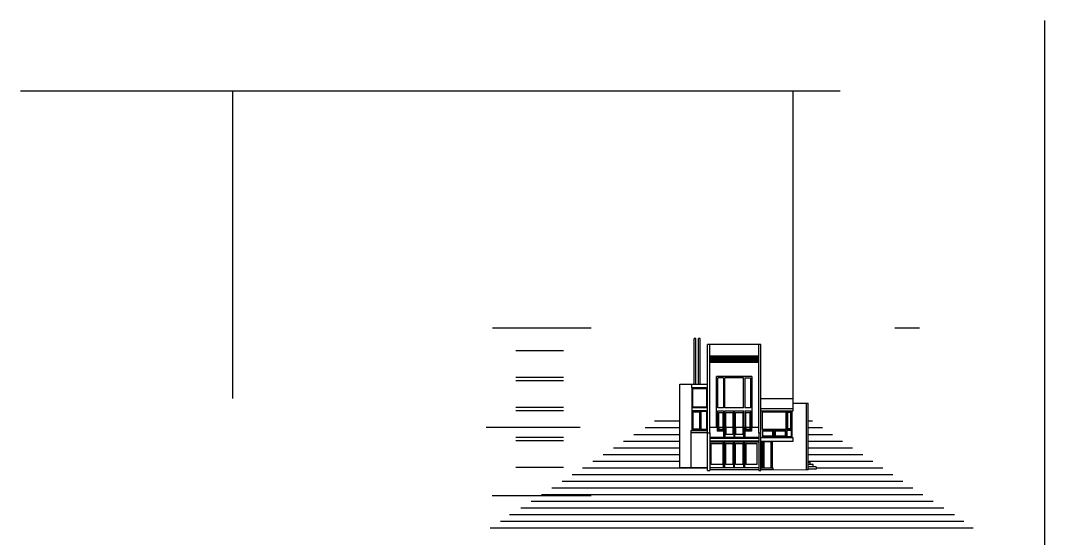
# Model space of a CAD drawing. Header units: inches. Extents: x -18171 to 1840, y 590 to 7454.
# Drawn here: x -18171 to -14492, y 3431 to 5293 of the extents above; entities that cross this region are included whole.
import ezdxf

# ---------------------------------------------------------------- set-up
doc = ezdxf.new("R2010")
doc.units = ezdxf.units.IN
doc.header["$LTSCALE"] = 0.5
doc.header["$MEASUREMENT"] = 0
for name, color, linetype in [('A-Elev-North', 7, 'Continuous'), ('A-Elev-South', 7, 'Continuous'), ('A-glazing', 252, 'Continuous'), ('A-walls', 7, 'Continuous'), ('construction', 160, 'Continuous')]:
    doc.layers.add(name, color=color, linetype=linetype)

msp = doc.modelspace()

# ---------------------------------------------------------------- linework, layer by layer
at = {"layer": 'A-Elev-North'}
for p, q in [((-16475, 4188.6), (-16121.5, 4188.6)), ((-15030, 4188.6), (-14941.6, 4188.6)), ((-15030, 4188.6), (-14941.6, 4188.6)), ((-16476.2, 3585.4), (-16121.5, 3585.4))]:
    msp.add_line(p, q, dxfattribs=at)
at = {"layer": 'A-Elev-North', "color": 252}
for p, q in [((-15543.5, 4013.3, -83766.2), (-15670.5, 4013.3, -83766.2)), ((-15543.5, 4013.3, 2006128.8), (-15543.5, 3829.6, 1623663.6)), ((-15645.5, 4008.3, 1993615.1), (-15665.5, 4008.3, 1993615.1)), ((-15645.5, 4008.3, 198167.9), (-15645.5, 3900.3, 893843.5)), ((-15573.5, 4008.3, -83766.2), (-15640.5, 4008.3, -83766.2)), ((-15568.5, 4008.3, 1993615.1), (-15548.5, 4008.3, 1993615.1)), ((-15568.5, 4008.3, 273888.8), (-15568.5, 3900.3, 874015.1)), ((-15548.5, 4008.3, 1993615.1), (-15548.5, 3900.3, 2662201.3)), ((-15703, 3972.3, 113224.7), (-15759, 3972.3, 113224.7)), ((-15706, 3969.3, 113224.7), (-15756, 3969.3, 113224.7)), ((-15706, 3903.3, -46325.1), (-15756, 3903.3, -46325.1)), ((-15756, 3888.3, -20578.3), (-15728.5, 3888.3, -20578.3)), ((-15754, 3886.3, -20578.3), (-15730.5, 3886.3, -20578.3)), ((-15725.5, 3888.3, -20578.3), (-15706, 3888.3, -20578.3)), ((-15648.5, 3883.6, -8273.2), (-15648.5, 3829.6, -166926.2)), ((-15645.5, 3889.6, -3709), (-15645.5, 3829.6, -166926.2)), ((-15611.5, 3883.6, -174618.6), (-15611.5, 3829.6, -243488.9)), ((-15576.5, 3883.6, -72787.3), (-15576.5, 3829.6, -141657.6)), ((-15568.5, 3889.6, -32547.3), (-15568.5, 3829.6, -263366.5)), ((-15551.5, 3883.6, 1782316.6), (-15551.5, 3829.6, 1623663.6)), ((-15548.5, 3889.6, 1773888.7), (-15548.5, 3829.6, 1623663.6)), ((-15506, 3822.3, -25306.8), (-15506, 3886.3, -25669.8)), ((-15419, 3822.3, -24855.9), (-15419, 3886.3, -25218.8)), ((-15416.9, 3822.3, -24843.8), (-15416.9, 3886.3, -25206.8)), ((-15401, 3822.3, -24765.6), (-15401, 3886.3, -25128.6)), ((-15399.9, 3822.3, -24896.1), (-15399.9, 3886.3, -25259)), ((-15398.8, 3793.3, -9898.1), (-15398.8, 3889.3, -10442.6)), ((-15763, 3819.3, -20590.3), (-15703, 3819.3, -20590.3)), ((-15728.5, 3822.3, -20590.3), (-15756, 3822.3, -20590.3)), ((-15730.5, 3824.3, -20590.3), (-15754, 3824.3, -20590.3)), ((-15706, 3822.3, -20590.3), (-15725.5, 3822.3, -20590.3)), ((-15506, 3819.3, -10295.1), (-15506, 3796.3, -10295.1)), ((-15463.5, 3796.3, -24949), (-15463.5, 3819.3, -25079.5)), ((-15461.4, 3796.3, -24937), (-15461.4, 3819.3, -25067.4)), ((-15419, 3796.3, -24708.4), (-15419, 3819.3, -24838.9)), ((-15416.9, 3796.3, -24696.4), (-15416.9, 3819.3, -24826.8)), ((-15401, 3796.3, -10164.7), (-15401, 3819.3, -10295.1)), ((-15399.9, 3796.3, -10295.1), (-15399.9, 3819.3, -10425.6)), ((-15648.5, 3772.3, 471210.7), (-15648.5, 3697.3, 70546.3)), ((-15611.5, 3772.3, 237145.7), (-15611.5, 3697.3, -170327.1)), ((-15576.5, 3772.3, 338977.1), (-15576.5, 3697.3, -68495.8)), ((-15573.5, 3781.3, 84671.8), (-15573.5, 3685.3, -105052.7)), ((-15565.5, 3772.3, 507744.2), (-15565.5, 3697.3, -173564.3))]:
    msp.add_line(p, q, dxfattribs=at)
at = {"layer": 'A-Elev-North', "color": 253}
for p, q in [((-15803, 3985.3, -15442.7), (-15703, 3985.3, -25737.8)), ((-15759, 3972.3, 113224.7), (-15759, 3819.3, -19021.2)), ((-15763, 3819.3, 43213.5), (-15763, 3685.9, -72041.5)), ((-15395.6, 3793.3, -30885.4), (-15462.2, 3793.3, -30885.4)), ((-15502.9, 3688.3, -5425.8), (-15508.7, 3688.3, -5425.8))]:
    msp.add_line(p, q, dxfattribs=at)
at = {"layer": 'A-Elev-North', "color": 7}
for p, q in [((-15511, 3934.3, -20590.3), (-15395.6, 3934.3, -20590.3)), ((-15395.6, 3917.3, -41180.5), (-15395.6, 3934.3, -41180.5)), ((-15395.6, 3917.3, -10960.5), (-15341.3, 3917.3, 25737.8)), ((-15703, 3810.3, -20590.3), (-15695, 3810.3, -20590.3)), ((-15695, 3810.3, -20590.3), (-15695, 3675.3, -20590.3)), ((-15519, 3810.3, -20590.3), (-15519, 3675.3, -20590.3)), ((-15519, 3810.3, -20590.3), (-15511, 3810.3, -20590.3)), ((-15468.5, 3679.2, -29992.9), (-15346.9, 3677.3, -9378.7))]:
    msp.add_line(p, q, dxfattribs=at)
at = {"layer": 'A-Elev-North', "color": 251}
for p, q in [((-15420.1, 3822.3, -24618.2), (-15420.1, 3886.3, -24618.2)), ((-15403.1, 3883.3, -5662.9), (-15414.8, 3883.3, -16339.5)), ((-15414.8, 3825.3, -10295.1), (-15414.8, 3883.3, -25206.8)), ((-15404.2, 3825.3, -24748.6), (-15404.2, 3883.3, -39660.3)), ((-15403.1, 3825.3, -24748.6), (-15403.1, 3883.3, -39660.3)), ((-15401, 3822.3, -24748.6), (-15401, 3886.3, -24748.6)), ((-15503.8, 3799.3, -10295.1), (-15503.8, 3816.3, -10295.1)), ((-15466.7, 3816.3, 23702.2), (-15503.8, 3816.3, -10295.1)), ((-15466.7, 3799.3, 23702.2), (-15503.8, 3799.3, -10295.1)), ((-15467.8, 3799.3, -10295.1), (-15467.8, 3816.3, -10295.1)), ((-15466.7, 3799.3, -10295.1), (-15466.7, 3816.3, -10295.1)), ((-15464.6, 3796.3, -10295.1), (-15464.6, 3819.3, -10295.1)), ((-15422.2, 3816.3, 23702.2), (-15459.3, 3816.3, -10295.1)), ((-15459.3, 3799.3, -10295.1), (-15459.3, 3816.3, -10295.1)), ((-15422.2, 3799.3, 23702.2), (-15459.3, 3799.3, -10295.1)), ((-15423.3, 3799.3, -10295.1), (-15423.3, 3816.3, -10295.1)), ((-15422.2, 3799.3, -10295.1), (-15422.2, 3816.3, -10295.1)), ((-15420.1, 3796.3, -10295.1), (-15420.1, 3819.3, -10295.1)), ((-15403.1, 3825.3, 9248.7), (-15414.8, 3825.3, -1427.8)), ((-15401, 3796.3, -24748.6), (-15401, 3819.3, -24748.6))]:
    msp.add_line(p, q, dxfattribs=at)
at = {"layer": 'A-Elev-North', "color": 250}
for p, q in [((-15668.5, 3829.6, -3485710.3), (-15668.5, 3816.3, -2998902.1)), ((-15665.5, 3829.6, -1367030.2), (-15665.5, 3819.3, -989925.3)), ((-15662.5, 3829.6, -1367030.2), (-15662.5, 3822.3, -1099628.6)), ((-15648.5, 3829.6, -600107.1), (-15648.5, 3822.3, -332705.4)), ((-15637.5, 3829.6, -298993.4), (-15637.5, 3805.3, -41886.4)), ((-15611.5, 3829.6, -243488.9), (-15611.5, 3805.3, 13618.1)), ((-15602.5, 3829.6, -283857), (-15602.5, 3805.3, -26750)), ((-15576.5, 3829.6, -141657.6), (-15576.5, 3805.3, 115449.4)), ((-15565.5, 3829.6, -600107.1), (-15565.5, 3822.3, -332705.4)), ((-15551.5, 3829.6, 1190482.7), (-15551.5, 3822.3, 1457884.4)), ((-15545.5, 3829.6, -151081.8), (-15545.5, 3816.3, 335726.4)), ((-15645.5, 3816.3, -1633021.8), (-15668.5, 3816.3, -2998902.1)), ((-15645.5, 3819.3, -1633021.8), (-15665.5, 3819.3, -2820743.8)), ((-15648.5, 3822.3, -1811180.1), (-15662.5, 3822.3, -2642585.5)), ((-15548.5, 3819.3, 157568), (-15568.5, 3819.3, -1030154)), ((-15545.5, 3816.3, 335726.4), (-15568.5, 3816.3, -1030154)), ((-15551.5, 3822.3, -20590.3), (-15565.5, 3822.3, -851995.7))]:
    msp.add_line(p, q, dxfattribs=at)
at = {"layer": 'A-Elev-South', "color": 7}
for p, q in [((-14492.1, 5293.3, -5147.6), (-14492.1, 710, -5147.6)), ((-15703, 3675.3, -20590.3), (-15703, 4128.3, -5147.6)), ((-15703, 3916.3, -25737.8), (-15703, 4124.8, -10295.1)), ((-15511, 3675.3, -20590.3), (-15511, 4128.3, -5147.6)), ((-15341.3, 3677.3, -9378.7), (-15341.3, 3917.3, 15442.7)), ((-15703, 3675.3, -20590.3), (-15695, 3675.3, -20590.3)), ((-15519, 3675.3, -20590.3), (-15511, 3675.3, -20590.3)), ((-15341.3, 3677.3, -9378.7), (-15346.9, 3677.3, -9378.7))]:
    msp.add_line(p, q, dxfattribs=at)
at = {"layer": 'A-Elev-South', "color": 253}
for p, q in [((-15750.8, 3985.3, -25737.8), (-15750.8, 4150.2)), ((-15744.8, 4150.2), (-15750.8, 4150.2)), ((-15744.8, 3985.3, -25737.8), (-15744.8, 4150.2)), ((-15735.8, 3985.3, -25737.8), (-15735.8, 4150.2)), ((-15729.8, 4150.2), (-15735.8, 4150.2)), ((-15729.8, 3985.3, -25737.8), (-15729.8, 4150.2)), ((-15695, 3810.3, -20590.3), (-15695, 4128.3, 1663247.6)), ((-15519, 3810.3, -20590.3), (-15519, 4128.3, 1663247.6)), ((-15803, 3685.9, -9354.9), (-15803, 3985.3, -15442.7)), ((-15703, 3900.3, -20590.3), (-15759, 3900.3, -20590.3)), ((-15346.9, 3677.3, -9378.7), (-15346.9, 3917.3, 15442.7)), ((-15759, 3891.3, -20590.3), (-15703, 3891.3, -20590.3)), ((-15519, 3829.6, -20590.3), (-15695, 3829.6, -20590.3)), ((-15519, 3790.6, -51475.7), (-15695, 3790.6, -51475.7)), ((-15409.9, 3793.3, -20590.3), (-15511, 3793.3, -20590.3)), ((-15648.5, 3781.3, 95367.7), (-15695, 3781.3, -20590.3)), ((-15519, 3781.3, -20590.3), (-15695, 3781.3, -20590.3)), ((-15519, 3781.3, -20590.3), (-15568, 3781.3)), ((-15803, 3685.9, -10295.1), (-15703, 3685.9, -20590.3)), ((-15519, 3685.3, -45411.6), (-15695, 3685.3, -45411.6)), ((-15648.5, 3697.3, 232117.4), (-15690, 3697.3, 116159.4)), ((-15611.5, 3697.3, -24821.4), (-15637.5, 3697.3, 70546.3)), ((-15576.5, 3697.3, 87611.3), (-15602.5, 3697.3, -24821.4)), ((-15524, 3697.3, 43836.7), (-15565.5, 3697.3, 135679.2))]:
    msp.add_line(p, q, dxfattribs=at)
at = {"layer": 'A-Elev-South', "color": 2, "ltscale": 0.1}
for p, q in [((-16221, 4105.6, -51475.7), (-16391.6, 4105.6, -51475.7)), ((-16221, 4009.6, -51475.7), (-16391.6, 4009.6, -51475.7)), ((-16221, 3997.6, -51475.7), (-16391.6, 3997.6, -51475.7)), ((-16221, 3901.6, -51475.7), (-16391.6, 3901.6, -51475.7)), ((-16221, 3889.6, -51475.7), (-16391.6, 3889.6, -51475.7)), ((-16221, 3793.6, -51475.7), (-16391.6, 3793.6, -51475.7)), ((-16221, 3781.6, -51475.7), (-16391.6, 3781.6, -51475.7)), ((-16221, 3685.6, -51475.7), (-16391.6, 3685.6, -51475.7))]:
    msp.add_line(p, q, dxfattribs=at)
at = {"layer": 'A-Elev-South', "color": 252}
for p, q in [((-15670.5, 3829.6, -1367030.2), (-15670.5, 4013.3, -1272051.1)), ((-15759, 3972.3, 113224.7), (-15759, 3985.3, 8138.7)), ((-15665.5, 3900.3, -436532.6), (-15665.5, 4008.3, -1276257.1)), ((-15640.5, 3900.3, 842602.4), (-15640.5, 4008.3, -6227.2)), ((-15573.5, 3900.3, 814249.9), (-15573.5, 4008.3, -83766.2)), ((-15756, 3903.3, -46325.1), (-15756, 3969.3, 113224.7)), ((-15706, 3903.3, -46325.1), (-15706, 3969.3, 113224.7)), ((-15645.5, 3900.3, -20590.3), (-15665.5, 3900.3, -20590.3)), ((-15573.5, 3900.3, -20590.3), (-15640.5, 3900.3, -20590.3)), ((-15548.5, 3900.3, -20590.3), (-15568.5, 3900.3, -20590.3)), ((-15756, 3822.3, -39506.8), (-15756, 3888.3, -20578.3)), ((-15754, 3824.3, -40603.3), (-15754, 3886.3, -20578.3)), ((-15730.5, 3824.3, -40603.3), (-15730.5, 3886.3, -20578.3)), ((-15728.5, 3822.3, -39506.8), (-15728.5, 3888.3, -20578.3)), ((-15725.5, 3822.3, -250796.4), (-15725.5, 3888.3, -81511.3)), ((-15706, 3822.3, -250796.4), (-15706, 3888.3, -81511.3)), ((-15665.5, 3829.6, -1367030.2), (-15665.5, 3889.6, -1316537.6)), ((-15662.6, 3829.6, -882881.1), (-15662.6, 3883.6, -832886.6)), ((-15640.5, 3829.6, -157705.9), (-15640.5, 3889.6, -110693.5)), ((-15637.5, 3829.6, -298993.4), (-15637.5, 3883.6, -279529.4)), ((-15608.5, 3829.6, -95367.7), (-15608.5, 3889.6, -40508.2)), ((-15605.5, 3829.6, -80231.3), (-15605.5, 3889.6, -25371.8)), ((-15602.5, 3829.6, -283857), (-15602.5, 3883.6, -264393)), ((-15573.5, 3829.6, -114827.2), (-15573.5, 3889.6, -67814.8)), ((-15565.6, 3829.6, 907708.7), (-15565.6, 3883.6, 957703.2)), ((-15703, 3810.3, -20590.3), (-15763, 3810.3, -20590.3)), ((-15419, 3822.3, -10295.1), (-15506, 3822.3, -10295.1)), ((-15463.5, 3819.3, -10295.1), (-15506, 3819.3, -10295.1)), ((-15463.5, 3796.3, -10295.1), (-15506, 3796.3, -10295.1)), ((-15419, 3819.3, -10295.1), (-15461.4, 3819.3, -10295.1)), ((-15419, 3796.3, -10295.1), (-15461.4, 3796.3, -10295.1)), ((-15401, 3822.3, -10295.1), (-15416.9, 3822.3, -10295.1)), ((-15401, 3819.3, -10295.1), (-15416.9, 3819.3, -10295.1)), ((-15401, 3796.3, -10295.1), (-15416.9, 3796.3, -10295.1)), ((-15399.9, 3822.3, -10425.6), (-15415.8, 3822.3, -10425.6)), ((-15399.9, 3819.3, -10425.6), (-15415.8, 3819.3, -10425.6)), ((-15399.9, 3796.3, -10425.6), (-15415.8, 3796.3, -10425.6)), ((-16004.6, 3781.3, -15442.7), (-15803, 3781.3, -25737.8)), ((-15690, 3697.3, 23350.2), (-15690, 3772.3, 343223.7)), ((-15645.5, 3685.3, -24821.4), (-15645.5, 3781.3, 62365.6)), ((-15640.5, 3685.3, -120189.1), (-15640.5, 3781.3, -29545.8)), ((-15637.5, 3697.3, -205322.9), (-15637.5, 3772.3, 132234.9)), ((-15608.5, 3685.3, -120189.1), (-15608.5, 3778.3, 232719.6)), ((-15605.5, 3685.3, -105052.7), (-15605.5, 3778.3, 247856)), ((-15602.5, 3697.3, -190186.4), (-15602.5, 3772.3, 147371.3)), ((-15568.5, 3685.3, -33494.2), (-15568.5, 3781.3, 124404.8)), ((-15524, 3697.3, -117734.3), (-15524, 3772.3, 403403.8)), ((-15502.9, 3778.3, -5425.8), (-15508.7, 3778.3, -5425.8)), ((-15341.3, 3781.3, 10295.1), (-15217.6, 3781.3, -15442.7)), ((-16188.9, 3661.3, -15442.7), (-15037.2, 3661.3, -15442.7)), ((-16373.2, 3541.3, -10295.1), (-14853.7, 3541.3, -10295.1))]:
    msp.add_line(p, q, dxfattribs=at)
at = {"layer": 'A-Elev-South', "color": 126}
for p, q in [((-15927.1, 3829.3, -15442.7), (-15803, 3829.3, -25737.8)), ((-15894, 3853.3, -15442.7), (-15803, 3853.3, -25737.8)), ((-15341.3, 3853.3, 10295.1), (-15325.9, 3853.3, -15442.7)), ((-15341.3, 3829.3, 10295.1), (-15289.8, 3829.3, -15442.7)), ((-15967.7, 3805.3, -15442.7), (-15803, 3805.3, -25737.8)), ((-15341.3, 3805.3, 10295.1), (-15253.7, 3805.3, -15442.7)), ((-16040.5, 3757.3, -15442.7), (-15803, 3757.3, -25737.8)), ((-15341.3, 3757.3, 10295.1), (-15181.5, 3757.3, -15442.7)), ((-16078.3, 3733.3, -15442.7), (-15803, 3733.3, -25737.8)), ((-15341.3, 3733.3, 10295.1), (-15145.4, 3733.3, -15442.7)), ((-16152, 3685.3, -2320.6), (-15703, 3685.3, -29832)), ((-16115.1, 3709.3, -15442.7), (-15803, 3709.3, -25737.8)), ((-15341.3, 3709.3, -15442.7), (-15109.3, 3709.3, -15442.7)), ((-15312.7, 3685.3, 9364.9), (-15073.3, 3685.3, -18103.7)), ((-16262.6, 3613.3), (-14965, 3613.3)), ((-16225.7, 3637.3, -15442.7), (-15001.1, 3637.3, -15442.7)), ((-16299.5, 3589.3), (-14928.9, 3589.3)), ((-16336.3, 3565.3), (-14892.8, 3565.3)), ((-16414.2, 3517.3, -10295.1), (-14816.1, 3517.3, -10295.1)), ((-16483.8, 3469.3, -10295.1), (-14748.4, 3469.3, -10295.1)), ((-16446.9, 3493.3, -10295.1), (-14782.2, 3493.3, -10295.1))]:
    msp.add_line(p, q, dxfattribs=at)
at = {"layer": 'A-Elev-South', "color": 250}
for p, q in [((-15645.5, 3829.6, -166926.2), (-15645.5, 3793.6, -51475.7)), ((-15640.5, 3829.6, -95367.7), (-15640.5, 3793.6, -51475.7)), ((-15608.5, 3829.6, -95367.7), (-15608.5, 3793.6, -51475.7)), ((-15605.5, 3829.6, -80231.3), (-15605.5, 3793.6, -51475.7)), ((-15573.5, 3829.6, -114827.2), (-15573.5, 3793.6, -51475.7)), ((-15568.5, 3829.6, -263366.5), (-15568.5, 3793.6, -51475.7)), ((-15548.5, 3829.6, 1623663.6), (-15548.5, 3819.3, 1656757.6)), ((-15519, 3793.6, -51475.7), (-15695, 3793.6, -51475.7)), ((-15611.5, 3805.3, -137254.1), (-15637.5, 3805.3, -41886.4)), ((-15576.5, 3805.3, -24821.4), (-15602.5, 3805.3, -137254.1))]:
    msp.add_line(p, q, dxfattribs=at)
at = {"layer": 'A-Elev-South', "color": 251}
msp.add_line((-15474.1, 3778.3, -33598.5), (-15499.5, 3778.3, -5425.8), dxfattribs=at)
at = {"layer": 'A-glazing', "color": 7}
for p, q in [((-15511, 3937.3, -46328.1), (-15511, 3937.3, -46328.1)), ((-15511, 3685.3, -46328.1), (-15468.5, 3685.3, -31739))]:
    msp.add_line(p, q, dxfattribs=at)
at = {"layer": 'A-glazing', "color": 252}
for p, q in [((-15395.6, 3889.3, -30885.4), (-15395.6, 3917.3, -30885.4)), ((-15395.6, 3781.3, -30885.4), (-15395.6, 3793.3, -30885.4)), ((-15469.6, 3685.3, -5425.8), (-15469.6, 3781.3, -5425.8)), ((-15333.6, 3704.3, -10295.1), (-15341.3, 3704.3, -10295.1)), ((-15333.6, 3696.3, -41180.5), (-15341.3, 3696.3, -15442.7)), ((-15323.1, 3688.3, -41180.5), (-15341.3, 3688.3, -10295.1)), ((-15312.7, 3680.3, -41180.5), (-15341.3, 3680.3, -78624.1)), ((-15333.6, 3696.3, -25737.8), (-15333.6, 3704.3, -25737.8)), ((-15323.1, 3696.3, -41180.5), (-15333.6, 3696.3, -36033)), ((-15323.1, 3688.3, -36033), (-15323.1, 3696.3, -36033)), ((-15312.7, 3688.3, -27470.3), (-15323.1, 3688.3, -41180.5)), ((-15312.7, 3688.3, -41180.5), (-15312.7, 3680.3, -41180.5)), ((-15695, 3679.3, -45411.6), (-15519, 3679.3, -45411.6)), ((-15511, 3679.3, -45411.6), (-15468.5, 3679.3, -29692))]:
    msp.add_line(p, q, dxfattribs=at)
at = {"layer": 'A-glazing'}
for p, q in [((-15665.5, 3889.6, -896389.2), (-15645.5, 3889.6, -67183.7)), ((-15662.6, 3883.6, -779553.3), (-15648.5, 3883.6, -191564.5)), ((-15640.5, 3889.6, -65910.1), (-15608.5, 3889.6, -37890.3)), ((-15637.5, 3883.6, -74790), (-15611.5, 3883.6, -163908.4)), ((-15605.5, 3889.6, -36616.7), (-15573.5, 3889.6, -23031.4)), ((-15602.5, 3883.6, -166284.2), (-15576.5, 3883.6, -72461.9)), ((-15568.5, 3889.6, -21757.8), (-15548.5, 3889.6, -13266.9)), ((-15565.6, 3883.6, -725636.6), (-15551.5, 3883.6, -137647.7)), ((-15511, 3889.3, -46328.1), (-15395.6, 3889.3, -46328.1)), ((-15506, 3886.3, -36033), (-15419, 3886.3, -36033)), ((-15506, 3886.3, -36033), (-15419, 3886.3, -36033)), ((-15416.9, 3886.3, -36033), (-15401, 3886.3, -36033)), ((-15416.9, 3886.3, -36033), (-15401, 3886.3, -36033)), ((-15415.8, 3886.3, -36163.4), (-15399.9, 3886.3, -36163.4)), ((-15415.8, 3886.3, -36163.4), (-15399.9, 3886.3, -36163.4)), ((-15695, 3778.3, -20590.3), (-15645.5, 3778.3, 74777.4)), ((-15690, 3772.3, 355218.7), (-15648.5, 3772.3, 471176.6)), ((-15640.5, 3778.3, 80332.8), (-15573.5, 3778.3, 204403.4)), ((-15637.5, 3772.3, 343223.7), (-15611.5, 3772.3, 247856)), ((-15602.5, 3772.3, 245480.2), (-15576.5, 3772.3, 339302.5)), ((-15568.5, 3778.3, 209958.8), (-15519, 3778.3, 305326.5)), ((-15565.5, 3772.3, 531006), (-15524, 3772.3, 423720.9))]:
    msp.add_line(p, q, dxfattribs=at)
at = {"layer": 'A-glazing', "color": 253}
for p, q in [((-15511, 3898.3, -36033), (-15395.6, 3898.3, -36033)), ((-15511, 3781.3, -30885.4), (-15395.6, 3781.3, -30885.4)), ((-15508.7, 3688.3, -5425.8), (-15508.7, 3778.3, -5425.8)), ((-15502.9, 3688.3, -5425.8), (-15502.9, 3778.3, -5425.8))]:
    msp.add_line(p, q, dxfattribs=at)
at = {"layer": 'A-glazing', "color": 251}
for p, q in [((-15504.4, 3688.3, -5425.8), (-15504.4, 3778.3, -5425.8)), ((-15499.5, 3685.3, -5425.8), (-15499.5, 3778.3, -5425.8)), ((-15474.1, 3685.3, -5425.8), (-15474.1, 3778.3, -5425.8))]:
    msp.add_line(p, q, dxfattribs=at)
at = {"layer": 'A-walls'}
for p, q in [((-15695, 4128.3, -15442.7), (-15703, 4128.3, -15442.7)), ((-15519, 4128.3, -15442.7), (-15695, 4128.3, -15442.7)), ((-15511, 4128.3, -15442.7), (-15519, 4128.3, -15442.7)), ((-16160.9, 3829.3, -5147.6), (-16498, 3829.3, -5147.6)), ((-15468.5, 3685.3, -5425.8), (-15468.5, 3679.3, -30247.2))]:
    msp.add_line(p, q, dxfattribs=at)
at = {"layer": 'A-walls', "color": 252}
for p, q in [((-15519, 4086.9, -5147.6), (-15695, 4086.9, -5147.6)), ((-15519, 4084, -5147.6), (-15695, 4084, -5147.6)), ((-15519, 4081, -5147.6), (-15695, 4081, -5147.6)), ((-15519, 4078, -5147.6), (-15695, 4078, -5147.6)), ((-15519, 4075, -5147.6), (-15695, 4075, -5147.6)), ((-15519, 4072.1, -5147.6), (-15695, 4072.1, -5147.6)), ((-15519, 4069.1, -5147.6), (-15695, 4069.1, -5147.6)), ((-15519, 4066.1, -5147.6), (-15695, 4066.1, -5147.6)), ((-15519, 4063.1, -5147.6), (-15695, 4063.1, -5147.6))]:
    msp.add_line(p, q, dxfattribs=at)
at = {"layer": 'construction'}
for p, q in [((-15226.2, 5038.7), (-18171.5, 5038.7)), ((-17408.7, 3934.3, -41180.5), (-17408.7, 5038.7, -41180.5)), ((-15395.6, 3934.3, -41180.5), (-15395.6, 5038.7, -41180.5))]:
    msp.add_line(p, q, dxfattribs=at)

doc.saveas('drawing.dxf')
